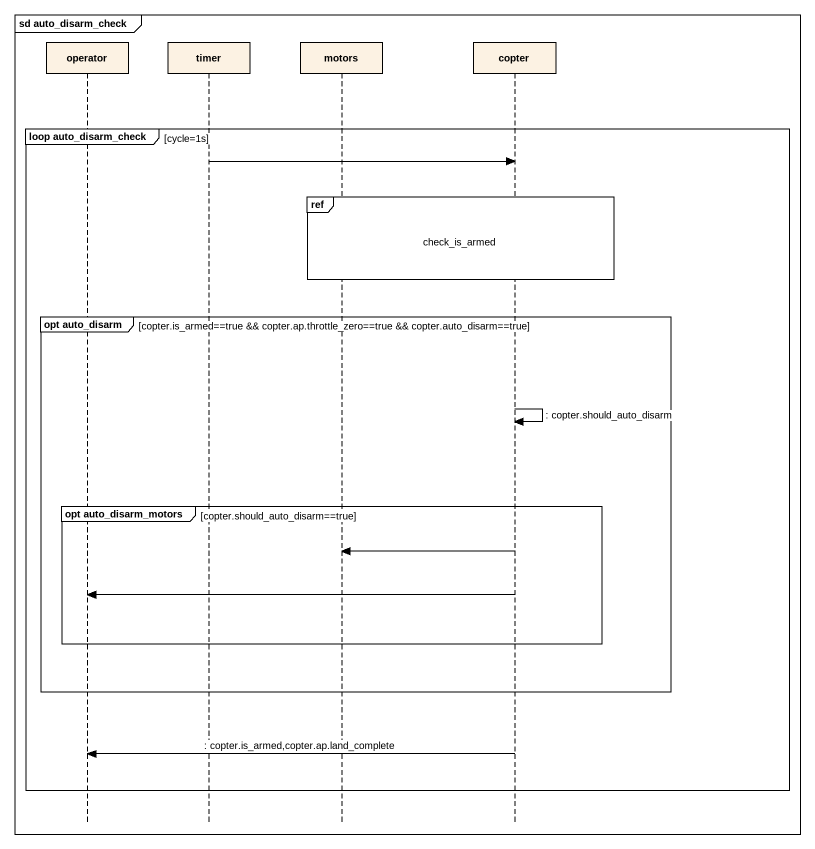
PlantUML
@startuml
mainframe sd auto_disarm_check
hide footbox
participant operator
participant timer
participant motors
participant copter

group loop auto_disarm_check [cycle=1s]
  timer -> copter
  ref over motors, copter : check_is_armed
  group opt auto_disarm [copter.is_armed==true && copter.ap.throttle_zero==true && copter.auto_disarm==true]
    copter -> copter : : copter.should_auto_disarm
    group opt auto_disarm_motors [copter.should_auto_disarm==true]
      copter -> motors
      copter -> operator
    end
  end
  copter -> operator : : copter.is_armed,copter.ap.land_complete
end
@enduml
